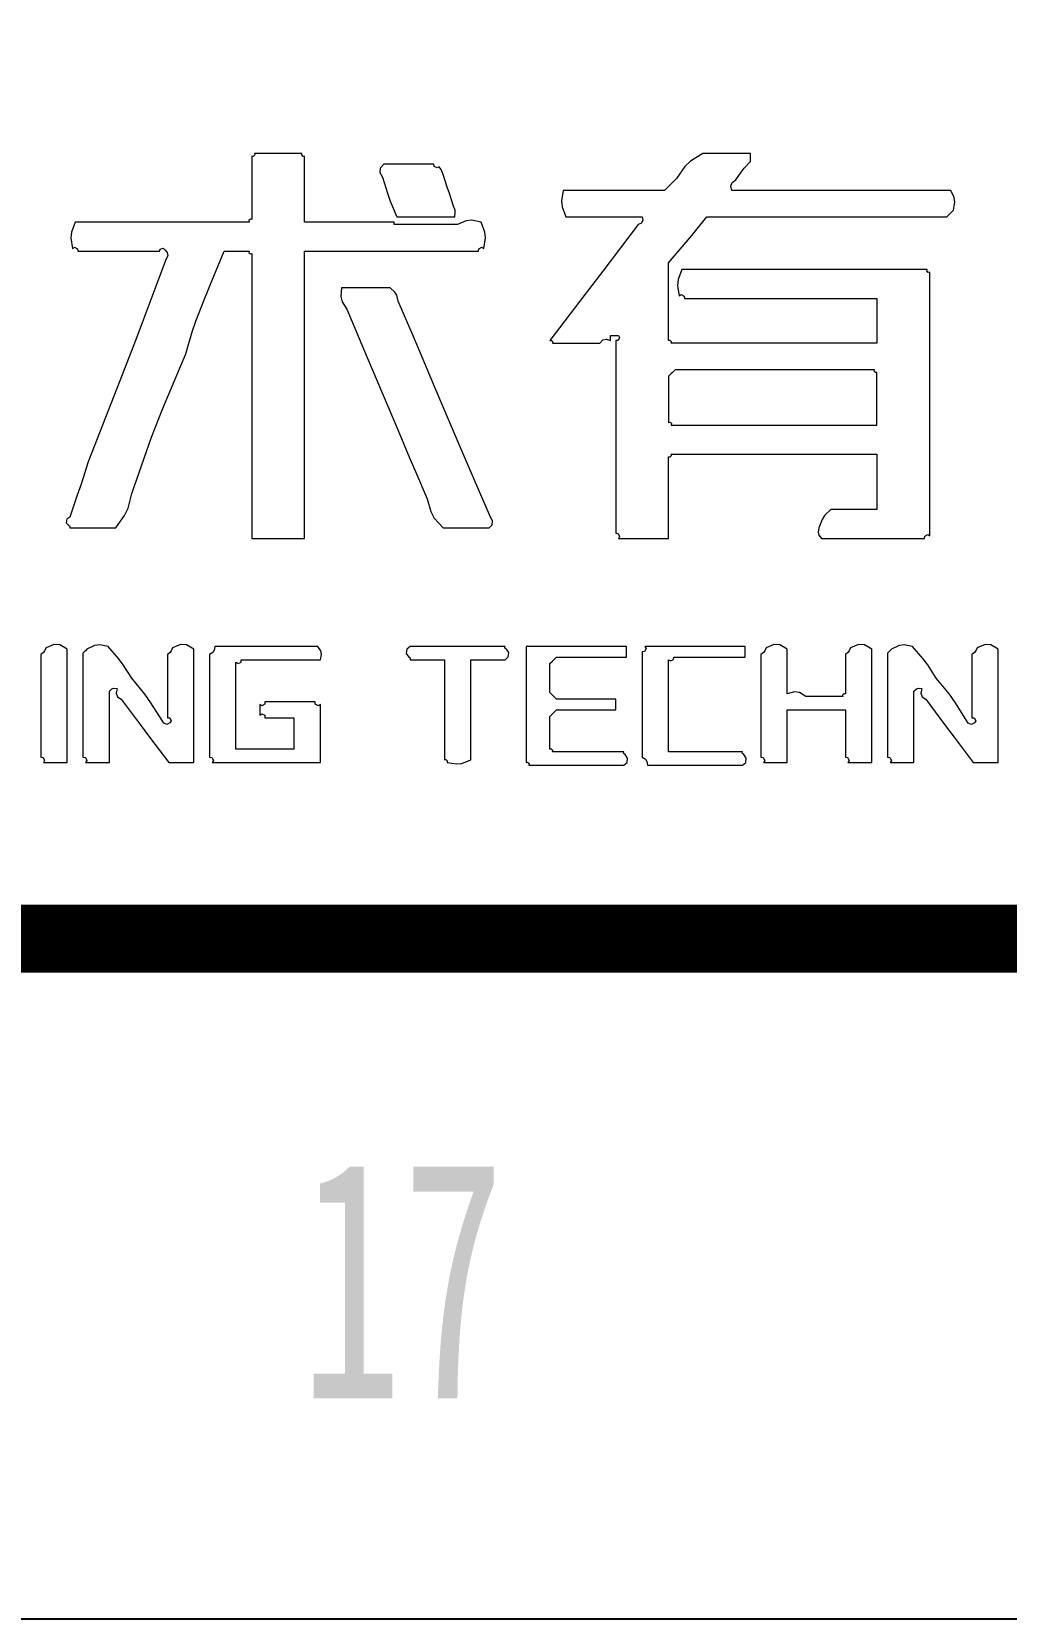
# Model space of a CAD drawing. Header units: millimetres. Extents: x -705761 to 1364679, y -410401 to 446404.
# Drawn here: x -481634 to -480203, y -64146 to -61813 of the extents above; entities that cross this region are included whole.
import ezdxf
from ezdxf.enums import TextEntityAlignment as Align

# ---------------------------------------------------------------- set-up
doc = ezdxf.new("R2010")
doc.units = ezdxf.units.MM
doc.layers.add('TK', color=7, linetype='Continuous')
doc.layers.add('模板-签名-公用', color=3, linetype='Continuous')
doc.layers.add('图框', color=7, linetype='Continuous', lineweight=13)
doc.styles.get("Standard").update_dxf_attribs({"font": 'arial.ttf'})
doc.styles.add('Style-仿宋_GB2312', font='')
doc.styles.add('宋体', font='', dxfattribs={"width": 0.7, "height": 2.5})
doc.styles.add('宋体_1', font='', dxfattribs={"width": 0.7, "height": 2.386364})
doc.styles.get('Style-仿宋_GB2312').set_extended_font_data('仿宋_GB2312')
doc.styles.get('宋体').set_extended_font_data('SimSun')
doc.styles.get('宋体_1').set_extended_font_data('SimSun')

# ---------------------------------------------------------------- blocks, each defined once
blk = doc.blocks.new('BSIET_通用图框_A2+0.5_1')
at = {"layer": '图框', "color": 7, "lineweight": 25}
blk.add_line((-10, 10), (-370, 10), dxfattribs=at)
at = {"layer": '图框', "color": 7, "lineweight": 25, "flags": 128}
blk.add_lwpolyline([(0, 0), (-891, 0), (-891, 420), (0, 420), (0, 0)], close=True, dxfattribs=at)
at = {"layer": '图框', "const_width": 1}
blk.add_lwpolyline([(-866, 410), (-10, 410), (-10, 10), (-866, 10)], close=True, dxfattribs=at)
at = {"layer": 'TK', "lineweight": 25, "style": '宋体', "width": 0.7, "flags": 3}
for tag, p in [('LZHQ_N会签10_T6_H6', (-878.235, 93.875)), ('LZHQ_N会签9_T6_H6', (-878.357, 85.875)), ('LZHQ_N会签8_T6_H6', (-878.235, 77.875)), ('LZHQ_N会签7_T6_H6', (-878.357, 69.875)), ('LZHQ_N会签6_T6_H6', (-878.253, 61.875)), ('LZHQ_N会签5_T6_H6', (-878.253, 53.875)), ('LZHQ_N会签4_T6_H6', (-878.253, 45.875)), ('LZHQ_N会签3_T6_H6', (-878.253, 37.875)), ('LZHQ_N会签2_T6_H6', (-878.253, 29.875)), ('LZHQ_N会签1_T6_H6', (-878.253, 21.875))]:
    blk.add_attdef(tag, text='', height=2.5, dxfattribs=at).set_placement(p, align=Align.MIDDLE)
at = {"layer": '图框', "color": 7, "lineweight": 25, "style": 'Style-仿宋_GB2312', "width": 0.628572}
blk.add_text('17', height=3.5, dxfattribs=at).set_placement((-74.002, 4.998), align=Align.MIDDLE_CENTER)
at = {"layer": '模板-签名-公用', "lineweight": 25, "style": '宋体', "width": 0.7}
blk.add_attdef('LZTQINS', text='', height=2, dxfattribs=at).set_placement((-10, 10), align=Align.MIDDLE)
at = {"layer": '模板-签名-公用', "lineweight": 25, "style": '宋体', "width": 0.7, "flags": 3}
blk.add_attdef('LZFRAME', (-45.909, 7.064), '', height=3, dxfattribs=at)
blk = doc.blocks.new('BSIET_通用_A2(2024)_1')
at = {"color": 7, "linetype": 'Continuous', "lineweight": 0}
for p, q in [((-66.189, 11.493), (-66.211, 11.497)), ((-66.211, 11.497), (-66.211, 11.125)), ((-66.168, 11.514), (-66.189, 11.493)), ((-65.893, 11.535), (-66.172, 11.535)), ((-66.172, 11.535), (-66.168, 11.514)), ((-65.754, 11.535), (-65.893, 11.535)), ((-65.475, 11.535), (-65.754, 11.535)), ((-65.478, 11.514), (-65.475, 11.535)), ((-65.458, 11.493), (-65.478, 11.514)), ((-65.436, 11.497), (-65.458, 11.493)), ((-65.436, 11.11), (-65.436, 11.497)), ((-59.587, 11.535), (-59.769, 11.424)), ((-59.308, 11.535), (-59.587, 11.535)), ((-59.169, 11.535), (-59.308, 11.535)), ((-58.89, 11.535), (-59.169, 11.535)), ((-58.89, 11.489), (-58.89, 11.535)), ((-58.89, 11.466), (-58.89, 11.489)), ((-58.89, 11.419), (-58.89, 11.466)), ((-64.324, 11.321), (-64.33, 11.255)), ((-64.33, 11.255), (-64.293, 11.187)), ((-64.274, 11.381), (-64.324, 11.321)), ((-63.98, 11.381), (-64.274, 11.381)), ((-63.832, 11.381), (-63.98, 11.381)), ((-63.538, 11.381), (-63.832, 11.381)), ((-63.534, 11.346), (-63.538, 11.381)), ((-63.49, 11.324), (-63.534, 11.346)), ((-63.46, 11.342), (-63.49, 11.324)), ((-63.431, 11.299), (-63.46, 11.342)), ((-63.418, 11.275), (-63.431, 11.299)), ((-63.402, 11.226), (-63.418, 11.275)), ((-63.341, 11.04), (-63.402, 11.226)), ((-59.854, 11.344), (-59.974, 11.168)), ((-59.769, 11.424), (-59.854, 11.344)), ((-59.103, 11.148), (-59.026, 11.263)), ((-59.026, 11.263), (-58.983, 11.318)), ((-58.983, 11.318), (-58.89, 11.419)), ((-66.211, 11.125), (-66.211, 10.939)), ((-65.436, 10.916), (-65.436, 11.11)), ((-64.293, 11.187), (-64.219, 10.951)), ((-63.309, 10.947), (-63.341, 11.04)), ((-61.64, 10.993), (-61.662, 10.839)), ((-61.044, 10.993), (-61.64, 10.993)), ((-60.745, 10.993), (-61.044, 10.993)), ((-60.149, 10.993), (-60.745, 10.993)), ((-60.079, 11.063), (-60.149, 10.993)), ((-60.044, 11.098), (-60.079, 11.063)), ((-59.974, 11.168), (-60.044, 11.098)), ((-59.177, 11.057), (-59.157, 11.11)), ((-59.161, 10.993), (-59.177, 11.057)), ((-57.875, 10.993), (-59.161, 10.993)), ((-59.157, 11.11), (-59.103, 11.148)), ((-57.232, 10.993), (-57.875, 10.993)), ((-55.946, 10.993), (-57.232, 10.993)), ((-55.897, 10.887), (-55.946, 10.993)), ((-66.211, 10.939), (-66.211, 10.567)), ((-65.436, 10.529), (-65.436, 10.916)), ((-64.219, 10.951), (-64.177, 10.834)), ((-64.177, 10.834), (-64.08, 10.606)), ((-63.248, 10.761), (-63.309, 10.947)), ((-63.226, 10.702), (-63.248, 10.761)), ((-61.662, 10.839), (-61.654, 10.753)), ((-61.654, 10.753), (-61.601, 10.606)), ((-55.907, 10.703), (-55.888, 10.818)), ((-55.888, 10.818), (-55.897, 10.887)), ((-68.806, 10.529), (-68.858, 10.382)), ((-67.784, 10.529), (-68.806, 10.529)), ((-67.272, 10.529), (-67.784, 10.529)), ((-66.249, 10.529), (-67.272, 10.529)), ((-66.232, 10.571), (-66.253, 10.55)), ((-66.253, 10.55), (-66.249, 10.529)), ((-66.211, 10.567), (-66.232, 10.571)), ((-64.909, 10.529), (-65.436, 10.529)), ((-64.646, 10.529), (-64.909, 10.529)), ((-64.119, 10.529), (-64.646, 10.529)), ((-64.119, 10.513), (-64.119, 10.529)), ((-64.119, 10.505), (-64.119, 10.513)), ((-64.119, 10.49), (-64.119, 10.505)), ((-64.08, 10.606), (-63.739, 10.606)), ((-63.739, 10.606), (-63.569, 10.606)), ((-63.569, 10.606), (-63.228, 10.606)), ((-63.228, 10.606), (-63.222, 10.668)), ((-63.222, 10.668), (-63.226, 10.702)), ((-63.061, 10.547), (-63.189, 10.49)), ((-62.978, 10.556), (-63.061, 10.547)), ((-62.841, 10.529), (-62.978, 10.556)), ((-62.788, 10.382), (-62.841, 10.529)), ((-61.601, 10.606), (-61.152, 10.606)), ((-61.152, 10.606), (-60.927, 10.606)), ((-60.927, 10.606), (-60.478, 10.606)), ((-60.49, 10.514), (-60.536, 10.49)), ((-60.469, 10.555), (-60.49, 10.514)), ((-60.478, 10.606), (-60.469, 10.555)), ((-59.751, 10.333), (-59.529, 10.606)), ((-59.529, 10.606), (-58.119, 10.606)), ((-58.119, 10.606), (-57.414, 10.606)), ((-57.414, 10.606), (-56.004, 10.606)), ((-56.004, 10.606), (-55.965, 10.645)), ((-55.965, 10.645), (-55.946, 10.664)), ((-55.946, 10.664), (-55.907, 10.703)), ((-68.858, 10.382), (-68.867, 10.295)), ((-68.867, 10.295), (-68.845, 10.141)), ((-63.747, 10.49), (-64.119, 10.49)), ((-63.561, 10.49), (-63.747, 10.49)), ((-63.189, 10.49), (-63.561, 10.49)), ((-62.802, 10.141), (-62.78, 10.295)), ((-62.78, 10.295), (-62.788, 10.382)), ((-60.536, 10.49), (-61.056, 9.809)), ((-59.864, 10.197), (-59.751, 10.333)), ((-68.845, 10.141), (-68.815, 10.159)), ((-68.815, 10.159), (-68.771, 10.137)), ((-68.771, 10.137), (-68.767, 10.102)), ((-68.767, 10.102), (-68.287, 10.102)), ((-68.287, 10.102), (-68.047, 10.102)), ((-68.047, 10.102), (-67.566, 10.102)), ((-67.566, 10.102), (-67.555, 10.132)), ((-67.555, 10.132), (-67.513, 10.143)), ((-67.513, 10.143), (-67.489, 10.122)), ((-67.489, 10.122), (-67.451, 10.083)), ((-67.444, 10.034), (-67.47, 9.986)), ((-67.451, 10.083), (-67.444, 10.034)), ((-66.734, 9.816), (-66.617, 10.102)), ((-66.617, 10.102), (-66.47, 10.102)), ((-66.47, 10.102), (-66.397, 10.102)), ((-66.397, 10.102), (-66.249, 10.102)), ((-66.249, 10.102), (-66.253, 10.081)), ((-66.253, 10.081), (-66.232, 10.06)), ((-66.232, 10.06), (-66.211, 10.064)), ((-66.211, 10.064), (-66.211, 8.39)), ((-65.436, 8.414), (-65.436, 10.102)), ((-65.436, 10.102), (-64.414, 10.102)), ((-64.414, 10.102), (-63.902, 10.102)), ((-63.902, 10.102), (-62.88, 10.102)), ((-62.88, 10.102), (-62.876, 10.137)), ((-62.876, 10.137), (-62.832, 10.159)), ((-62.832, 10.159), (-62.802, 10.141)), ((-60.09, 9.928), (-59.864, 10.197)), ((-67.47, 9.986), (-67.918, 8.79)), ((-66.792, 9.673), (-66.734, 9.816)), ((-61.056, 9.809), (-61.316, 9.468)), ((-60.09, 9.471), (-60.09, 9.928)), ((-59.897, 9.831), (-59.949, 9.685)), ((-58.456, 9.831), (-59.897, 9.831)), ((-57.735, 9.831), (-58.456, 9.831)), ((-56.295, 9.831), (-57.735, 9.831)), ((-56.298, 9.81), (-56.295, 9.831)), ((-56.277, 9.789), (-56.298, 9.81)), ((-66.908, 9.386), (-66.792, 9.673)), ((-59.949, 9.685), (-59.958, 9.598)), ((-59.958, 9.598), (-59.936, 9.444)), ((-56.256, 9.792), (-56.277, 9.789)), ((-56.256, 8.243), (-56.256, 9.792)), ((-67.03, 9.073), (-66.908, 9.386)), ((-64.894, 9.56), (-64.903, 9.433)), ((-64.903, 9.433), (-64.884, 9.358)), ((-64.607, 9.56), (-64.894, 9.56)), ((-64.884, 9.358), (-64.816, 9.25)), ((-64.464, 9.56), (-64.607, 9.56)), ((-64.177, 9.56), (-64.464, 9.56)), ((-64.11, 9.5), (-64.177, 9.56)), ((-64.082, 9.454), (-64.11, 9.5)), ((-64.061, 9.366), (-64.082, 9.454)), ((-63.842, 8.856), (-64.061, 9.366)), ((-61.316, 9.468), (-61.833, 8.786)), ((-60.09, 9.243), (-60.09, 9.471)), ((-59.936, 9.444), (-59.906, 9.462)), ((-59.906, 9.462), (-59.862, 9.44)), ((-59.862, 9.44), (-59.858, 9.405)), ((-59.858, 9.405), (-58.727, 9.405)), ((-58.727, 9.405), (-58.162, 9.405)), ((-58.162, 9.405), (-57.031, 9.405)), ((-57.031, 9.405), (-57.031, 9.142)), ((-64.816, 9.25), (-64.516, 8.537)), ((-60.09, 8.786), (-60.09, 9.243)), ((-57.031, 9.142), (-57.031, 9.01)), ((-67.179, 8.592), (-67.085, 8.914)), ((-67.085, 8.914), (-67.03, 9.073)), ((-57.031, 9.01), (-57.031, 8.747)), ((-67.918, 8.79), (-68.147, 8.193)), ((-63.733, 8.6), (-63.842, 8.856)), ((-61.833, 8.786), (-61.812, 8.789)), ((-61.812, 8.789), (-61.791, 8.768)), ((-61.791, 8.768), (-61.795, 8.747)), ((-61.795, 8.747), (-61.516, 8.747)), ((-61.516, 8.747), (-61.377, 8.747)), ((-61.377, 8.747), (-61.098, 8.747)), ((-61.098, 8.747), (-61.057, 8.796)), ((-61.057, 8.796), (-61.002, 8.81)), ((-61.002, 8.81), (-60.943, 8.786)), ((-60.943, 8.832), (-60.943, 8.863)), ((-60.943, 8.863), (-60.896, 8.863)), ((-60.943, 8.816), (-60.943, 8.832)), ((-60.943, 8.786), (-60.943, 8.816)), ((-60.896, 8.863), (-60.873, 8.863)), ((-60.873, 8.863), (-60.826, 8.863)), ((-60.831, 8.789), (-60.865, 8.786)), ((-60.865, 8.786), (-60.865, 7.654)), ((-60.809, 8.833), (-60.831, 8.789)), ((-60.826, 8.863), (-60.809, 8.833)), ((-60.069, 8.789), (-60.09, 8.786)), ((-60.048, 8.768), (-60.069, 8.789)), ((-60.052, 8.747), (-60.048, 8.768)), ((-58.843, 8.747), (-60.052, 8.747)), ((-58.239, 8.747), (-58.843, 8.747)), ((-57.031, 8.747), (-58.239, 8.747)), ((-67.521, 7.781), (-67.179, 8.592)), ((-65.436, 7.569), (-65.436, 8.414)), ((-64.516, 8.537), (-64.365, 8.18)), ((-63.518, 8.088), (-63.733, 8.6)), ((-68.147, 8.193), (-68.612, 7.004)), ((-66.211, 8.39), (-66.211, 7.554)), ((-64.365, 8.18), (-64.061, 7.468)), ((-60.052, 8.301), (-60.09, 8.262)), ((-60.09, 8.262), (-60.09, 7.991)), ((-60.032, 8.32), (-60.052, 8.301)), ((-59.994, 8.359), (-60.032, 8.32)), ((-58.824, 8.359), (-59.994, 8.359)), ((-58.239, 8.359), (-58.824, 8.359)), ((-57.069, 8.359), (-58.239, 8.359)), ((-57.073, 8.338), (-57.069, 8.359)), ((-57.052, 8.317), (-57.073, 8.338)), ((-57.031, 8.32), (-57.052, 8.317)), ((-57.031, 8.011), (-57.031, 8.32)), ((-56.256, 7.468), (-56.256, 8.243)), ((-63.195, 7.328), (-63.518, 8.088)), ((-60.09, 7.991), (-60.09, 7.856)), ((-57.031, 7.856), (-57.031, 8.011)), ((-67.681, 7.369), (-67.521, 7.781)), ((-60.09, 7.856), (-60.09, 7.585)), ((-57.031, 7.546), (-57.031, 7.856)), ((-66.211, 7.554), (-66.211, 5.88)), ((-65.436, 5.88), (-65.436, 7.569)), ((-64.061, 7.468), (-63.893, 7.065)), ((-60.865, 7.654), (-60.865, 7.089)), ((-60.09, 7.585), (-60.069, 7.588)), ((-60.069, 7.588), (-60.048, 7.568)), ((-60.048, 7.568), (-60.052, 7.546)), ((-60.052, 7.546), (-58.843, 7.546)), ((-58.843, 7.546), (-58.239, 7.546)), ((-58.239, 7.546), (-57.031, 7.546)), ((-56.256, 5.919), (-56.256, 7.468)), ((-67.973, 6.539), (-67.681, 7.369)), ((-63.032, 6.949), (-63.195, 7.328)), ((-68.612, 7.004), (-68.718, 6.678)), ((-63.893, 7.065), (-63.807, 6.863)), ((-60.865, 7.089), (-60.865, 5.958)), ((-60.09, 6.601), (-60.09, 7.081)), ((-60.09, 7.081), (-60.069, 7.077)), ((-60.069, 7.077), (-60.048, 7.098)), ((-60.048, 7.098), (-60.052, 7.12)), ((-60.052, 7.12), (-58.843, 7.12)), ((-58.843, 7.12), (-58.239, 7.12)), ((-58.239, 7.12), (-57.031, 7.12)), ((-57.031, 7.12), (-57.031, 6.795)), ((-63.807, 6.863), (-63.635, 6.461)), ((-62.705, 6.19), (-63.032, 6.949)), ((-57.031, 6.795), (-57.031, 6.632)), ((-68.718, 6.678), (-68.773, 6.515)), ((-68.028, 6.324), (-67.973, 6.539)), ((-60.09, 6.361), (-60.09, 6.601)), ((-57.031, 6.632), (-57.031, 6.307)), ((-68.773, 6.515), (-68.884, 6.19)), ((-68.078, 6.216), (-68.028, 6.324)), ((-63.635, 6.461), (-63.583, 6.275)), ((-60.09, 5.88), (-60.09, 6.361)), ((-57.708, 6.307), (-57.799, 6.215)), ((-57.437, 6.307), (-57.708, 6.307)), ((-57.302, 6.307), (-57.437, 6.307)), ((-57.031, 6.307), (-57.302, 6.307)), ((-68.925, 6.168), (-68.935, 6.109)), ((-68.935, 6.109), (-68.903, 6.074)), ((-68.884, 6.19), (-68.925, 6.168)), ((-68.903, 6.074), (-68.888, 6.066)), ((-68.888, 6.066), (-68.881, 6.052)), ((-68.206, 6.035), (-68.078, 6.216)), ((-63.583, 6.275), (-63.531, 6.18)), ((-63.531, 6.18), (-63.402, 6.035)), ((-62.724, 6.035), (-62.682, 6.081)), ((-62.675, 6.136), (-62.705, 6.19)), ((-62.682, 6.081), (-62.675, 6.136)), ((-57.837, 6.156), (-57.883, 6.035)), ((-57.799, 6.215), (-57.837, 6.156)), ((-68.881, 6.052), (-68.884, 6.035)), ((-68.884, 6.035), (-68.612, 6.035)), ((-68.612, 6.035), (-68.476, 6.035)), ((-68.476, 6.035), (-68.206, 6.035)), ((-66.211, 5.88), (-65.901, 5.88)), ((-65.901, 5.88), (-65.746, 5.88)), ((-65.746, 5.88), (-65.436, 5.88)), ((-63.402, 6.035), (-63.131, 6.035)), ((-63.131, 6.035), (-62.996, 6.035)), ((-62.996, 6.035), (-62.724, 6.035)), ((-60.865, 5.958), (-60.831, 5.954)), ((-60.831, 5.954), (-60.809, 5.91)), ((-60.809, 5.91), (-60.826, 5.88)), ((-60.826, 5.88), (-60.532, 5.88)), ((-60.532, 5.88), (-60.385, 5.88)), ((-60.385, 5.88), (-60.09, 5.88)), ((-57.883, 6.035), (-57.895, 5.973)), ((-57.895, 5.973), (-57.884, 5.93)), ((-57.884, 5.93), (-57.844, 5.88)), ((-57.844, 5.88), (-57.24, 5.88)), ((-57.24, 5.88), (-56.938, 5.88)), ((-56.938, 5.88), (-56.333, 5.88)), ((-56.333, 5.88), (-56.33, 5.915)), ((-56.33, 5.915), (-56.285, 5.937)), ((-56.285, 5.937), (-56.256, 5.919)), ((-69.27, 4.206), (-69.309, 4.176)), ((-69.253, 4.228), (-69.27, 4.206)), ((-69.232, 4.273), (-69.253, 4.228)), ((-69.117, 4.32), (-69.232, 4.273)), ((-69.03, 4.315), (-69.117, 4.32)), ((-68.922, 4.253), (-69.03, 4.315)), ((-68.922, 3.587), (-68.922, 4.253)), ((-68.666, 4.219), (-68.69, 4.195)), ((-68.655, 4.23), (-68.666, 4.219)), ((-68.632, 4.253), (-68.655, 4.23)), ((-68.518, 4.306), (-68.632, 4.253)), ((-68.444, 4.315), (-68.518, 4.306)), ((-68.322, 4.292), (-68.444, 4.315)), ((-68.169, 4.117), (-68.322, 4.292)), ((-67.411, 4.206), (-67.45, 4.176)), ((-67.393, 4.228), (-67.411, 4.206)), ((-67.373, 4.273), (-67.393, 4.228)), ((-67.258, 4.32), (-67.373, 4.273)), ((-67.171, 4.315), (-67.258, 4.32)), ((-67.063, 4.253), (-67.171, 4.315)), ((-67.063, 3.587), (-67.063, 4.253)), ((-66.783, 4.205), (-66.83, 4.176)), ((-66.761, 4.237), (-66.783, 4.205)), ((-66.753, 4.292), (-66.761, 4.237)), ((-66.149, 4.292), (-66.753, 4.292)), ((-65.847, 4.292), (-66.149, 4.292)), ((-65.242, 4.292), (-65.847, 4.292)), ((-65.196, 4.228), (-65.242, 4.292)), ((-65.186, 4.175), (-65.196, 4.228)), ((-63.934, 4.252), (-63.942, 4.188)), ((-63.887, 4.292), (-63.934, 4.252)), ((-63.329, 4.292), (-63.887, 4.292)), ((-63.05, 4.292), (-63.329, 4.292)), ((-62.492, 4.292), (-63.05, 4.292)), ((-62.494, 4.275), (-62.492, 4.292)), ((-62.488, 4.262), (-62.494, 4.275)), ((-62.473, 4.253), (-62.488, 4.262)), ((-62.436, 4.203), (-62.473, 4.253)), ((-62.445, 4.139), (-62.436, 4.203)), ((-61.593, 4.292), (-62.182, 4.292)), ((-62.182, 4.292), (-62.182, 3.61)), ((-61.299, 4.292), (-61.593, 4.292)), ((-60.71, 4.292), (-61.299, 4.292)), ((-60.71, 4.23), (-60.71, 4.292)), ((-60.71, 4.199), (-60.71, 4.23)), ((-60.71, 4.137), (-60.71, 4.199)), ((-60.444, 4.218), (-60.478, 4.215)), ((-60.478, 4.215), (-60.478, 3.595)), ((-60.422, 4.263), (-60.444, 4.218)), ((-59.85, 4.292), (-60.439, 4.292)), ((-60.439, 4.292), (-60.422, 4.263)), ((-59.556, 4.292), (-59.85, 4.292)), ((-58.967, 4.292), (-59.556, 4.292)), ((-58.967, 4.23), (-58.967, 4.292)), ((-58.967, 4.199), (-58.967, 4.23)), ((-58.967, 4.137), (-58.967, 4.199)), ((-58.695, 4.206), (-58.735, 4.176)), ((-58.678, 4.228), (-58.695, 4.206)), ((-58.657, 4.273), (-58.678, 4.228)), ((-58.543, 4.32), (-58.657, 4.273)), ((-58.456, 4.315), (-58.543, 4.32)), ((-58.347, 4.253), (-58.456, 4.315)), ((-58.347, 3.99), (-58.347, 4.253)), ((-57.456, 4.206), (-57.495, 4.176)), ((-57.439, 4.228), (-57.456, 4.206)), ((-57.418, 4.273), (-57.439, 4.228)), ((-57.303, 4.32), (-57.418, 4.273)), ((-57.216, 4.315), (-57.303, 4.32)), ((-57.108, 4.253), (-57.216, 4.315)), ((-57.108, 3.587), (-57.108, 4.253)), ((-56.852, 4.219), (-56.875, 4.195)), ((-56.841, 4.23), (-56.852, 4.219)), ((-56.817, 4.253), (-56.841, 4.23)), ((-56.704, 4.306), (-56.817, 4.253)), ((-56.63, 4.315), (-56.704, 4.306)), ((-56.508, 4.292), (-56.63, 4.315)), ((-56.355, 4.117), (-56.508, 4.292)), ((-55.597, 4.206), (-55.636, 4.176)), ((-55.58, 4.228), (-55.597, 4.206)), ((-55.559, 4.273), (-55.58, 4.228)), ((-55.444, 4.32), (-55.559, 4.273)), ((-55.357, 4.315), (-55.444, 4.32)), ((-55.249, 4.253), (-55.357, 4.315)), ((-55.249, 3.587), (-55.249, 4.253)), ((-69.309, 4.176), (-69.309, 3.572)), ((-68.69, 4.195), (-68.69, 3.583)), ((-68.098, 4.023), (-68.169, 4.117)), ((-67.973, 3.827), (-68.098, 4.023)), ((-67.45, 4.176), (-67.45, 3.804)), ((-66.83, 4.176), (-66.83, 3.572)), ((-66.443, 3.549), (-66.443, 4.06)), ((-66.443, 4.06), (-66.413, 4.042)), ((-66.413, 4.042), (-66.369, 4.064)), ((-66.369, 4.064), (-66.366, 4.098)), ((-66.366, 4.098), (-65.901, 4.098)), ((-65.901, 4.098), (-65.669, 4.098)), ((-65.669, 4.098), (-65.203, 4.098)), ((-65.203, 4.098), (-65.186, 4.175)), ((-63.942, 4.188), (-63.906, 4.137)), ((-63.906, 4.137), (-63.891, 4.129)), ((-63.891, 4.129), (-63.884, 4.116)), ((-63.884, 4.116), (-63.887, 4.098)), ((-63.887, 4.098), (-63.685, 4.098)), ((-63.685, 4.098), (-63.584, 4.098)), ((-63.584, 4.098), (-63.383, 4.098)), ((-63.383, 4.098), (-63.383, 3.51)), ((-62.996, 3.51), (-62.996, 4.098)), ((-62.996, 4.098), (-62.794, 4.098)), ((-62.794, 4.098), (-62.693, 4.098)), ((-62.693, 4.098), (-62.492, 4.098)), ((-62.492, 4.098), (-62.445, 4.139)), ((-61.833, 4.04), (-61.795, 4.079)), ((-61.833, 3.87), (-61.833, 4.04)), ((-61.795, 4.079), (-61.775, 4.098)), ((-61.775, 4.098), (-61.737, 4.137)), ((-61.737, 4.137), (-61.326, 4.137)), ((-61.326, 4.137), (-61.121, 4.137)), ((-61.121, 4.137), (-60.71, 4.137)), ((-60.09, 3.556), (-60.09, 4.098)), ((-60.09, 4.098), (-60.061, 4.081)), ((-60.061, 4.081), (-60.017, 4.103)), ((-60.017, 4.103), (-60.013, 4.137)), ((-60.013, 4.137), (-59.595, 4.137)), ((-59.595, 4.137), (-59.386, 4.137)), ((-59.386, 4.137), (-58.967, 4.137)), ((-58.735, 4.176), (-58.735, 3.572)), ((-58.347, 3.858), (-58.347, 3.99)), ((-57.495, 4.176), (-57.495, 3.944)), ((-56.875, 4.195), (-56.875, 3.583)), ((-56.284, 4.023), (-56.355, 4.117)), ((-56.159, 3.827), (-56.284, 4.023)), ((-55.636, 4.176), (-55.636, 3.804)), ((-67.78, 3.591), (-67.973, 3.827)), ((-67.45, 3.804), (-67.45, 3.618)), ((-61.833, 3.785), (-61.833, 3.87)), ((-61.833, 3.614), (-61.833, 3.785)), ((-58.347, 3.595), (-58.347, 3.858)), ((-57.495, 3.944), (-57.495, 3.827)), ((-57.495, 3.827), (-57.495, 3.595)), ((-55.966, 3.591), (-56.159, 3.827)), ((-55.636, 3.804), (-55.636, 3.618)), ((-69.309, 3.572), (-69.309, 3.27)), ((-68.922, 3.254), (-68.922, 3.587)), ((-68.69, 3.583), (-68.69, 3.277)), ((-68.302, 3.634), (-68.267, 3.668)), ((-68.302, 3.215), (-68.302, 3.634)), ((-68.267, 3.668), (-68.235, 3.678)), ((-68.235, 3.678), (-68.186, 3.673)), ((-68.186, 3.673), (-68.203, 3.608)), ((-68.203, 3.608), (-68.182, 3.555)), ((-68.182, 3.555), (-68.128, 3.517)), ((-68.128, 3.517), (-67.852, 3.144)), ((-67.691, 3.466), (-67.78, 3.591)), ((-67.45, 3.618), (-67.45, 3.246)), ((-67.063, 3.254), (-67.063, 3.587)), ((-66.83, 3.572), (-66.83, 3.27)), ((-66.443, 3.293), (-66.443, 3.549)), ((-63.383, 3.51), (-63.383, 3.215)), ((-62.996, 3.215), (-62.996, 3.51)), ((-62.182, 3.61), (-62.182, 3.27)), ((-61.795, 3.576), (-61.833, 3.614)), ((-61.775, 3.556), (-61.795, 3.576)), ((-61.737, 3.517), (-61.775, 3.556)), ((-61.388, 3.517), (-61.737, 3.517)), ((-61.214, 3.517), (-61.388, 3.517)), ((-60.865, 3.517), (-61.214, 3.517)), ((-60.865, 3.455), (-60.865, 3.517)), ((-60.478, 3.595), (-60.478, 3.285)), ((-60.09, 3.285), (-60.09, 3.556)), ((-58.735, 3.572), (-58.735, 3.27)), ((-58.243, 3.627), (-58.347, 3.595)), ((-58.168, 3.616), (-58.243, 3.627)), ((-58.077, 3.556), (-58.168, 3.616)), ((-57.859, 3.556), (-58.077, 3.556)), ((-57.751, 3.556), (-57.859, 3.556)), ((-57.534, 3.556), (-57.751, 3.556)), ((-57.517, 3.598), (-57.538, 3.578)), ((-57.538, 3.578), (-57.534, 3.556)), ((-57.495, 3.595), (-57.517, 3.598)), ((-57.108, 3.254), (-57.108, 3.587)), ((-56.875, 3.583), (-56.875, 3.277)), ((-56.488, 3.634), (-56.452, 3.668)), ((-56.488, 3.215), (-56.488, 3.634)), ((-56.452, 3.668), (-56.421, 3.678)), ((-56.421, 3.678), (-56.372, 3.673)), ((-56.372, 3.673), (-56.388, 3.608)), ((-56.388, 3.608), (-56.368, 3.555)), ((-56.368, 3.555), (-56.314, 3.517)), ((-56.314, 3.517), (-56.038, 3.144)), ((-55.877, 3.466), (-55.966, 3.591)), ((-55.636, 3.618), (-55.636, 3.246)), ((-55.249, 3.254), (-55.249, 3.587)), ((-69.309, 3.27), (-69.309, 2.665)), ((-68.69, 3.277), (-68.69, 2.665)), ((-67.528, 3.207), (-67.691, 3.466)), ((-66.83, 3.27), (-66.83, 2.665)), ((-66.443, 2.782), (-66.443, 3.293)), ((-66.065, 3.422), (-66.094, 3.44)), ((-66.094, 3.44), (-66.094, 3.378)), ((-66.094, 3.378), (-66.094, 3.347)), ((-66.094, 3.347), (-66.094, 3.285)), ((-66.094, 3.285), (-66.065, 3.303)), ((-66.021, 3.444), (-66.065, 3.422)), ((-66.065, 3.303), (-66.021, 3.281)), ((-66.017, 3.479), (-66.021, 3.444)), ((-66.021, 3.281), (-66.017, 3.246)), ((-65.723, 3.479), (-66.017, 3.479)), ((-65.575, 3.479), (-65.723, 3.479)), ((-65.281, 3.479), (-65.575, 3.479)), ((-65.278, 3.444), (-65.281, 3.479)), ((-65.233, 3.422), (-65.278, 3.444)), ((-65.203, 3.44), (-65.233, 3.422)), ((-65.203, 3.099), (-65.203, 3.44)), ((-62.182, 3.27), (-62.182, 2.588)), ((-61.833, 3.266), (-61.795, 3.304)), ((-61.833, 3.072), (-61.833, 3.266)), ((-61.795, 3.304), (-61.775, 3.324)), ((-61.775, 3.324), (-61.737, 3.362)), ((-61.737, 3.362), (-61.388, 3.362)), ((-61.388, 3.362), (-61.214, 3.362)), ((-61.214, 3.362), (-60.865, 3.362)), ((-60.865, 3.425), (-60.865, 3.455)), ((-60.865, 3.362), (-60.865, 3.425)), ((-60.478, 3.285), (-60.478, 2.665)), ((-60.09, 2.743), (-60.09, 3.285)), ((-58.735, 3.27), (-58.735, 2.665)), ((-58.347, 3.053), (-58.347, 3.362)), ((-58.347, 3.362), (-58.007, 3.362)), ((-58.007, 3.362), (-57.836, 3.362)), ((-57.836, 3.362), (-57.495, 3.362)), ((-57.495, 3.362), (-57.495, 3.083)), ((-56.875, 3.277), (-56.875, 2.665)), ((-55.714, 3.207), (-55.877, 3.466)), ((-68.922, 2.588), (-68.922, 3.254)), ((-68.302, 3.006), (-68.302, 3.215)), ((-67.852, 3.144), (-67.712, 2.958)), ((-67.504, 3.164), (-67.528, 3.207)), ((-67.456, 3.148), (-67.504, 3.164)), ((-67.412, 3.169), (-67.456, 3.148)), ((-67.45, 3.246), (-67.416, 3.243)), ((-67.416, 3.243), (-67.394, 3.199)), ((-67.394, 3.199), (-67.412, 3.169)), ((-67.063, 2.588), (-67.063, 3.254)), ((-66.017, 3.246), (-65.847, 3.246)), ((-65.847, 3.246), (-65.761, 3.246)), ((-65.761, 3.246), (-65.591, 3.246)), ((-65.591, 3.246), (-65.591, 3.061)), ((-65.591, 3.061), (-65.591, 2.967)), ((-65.203, 2.929), (-65.203, 3.099)), ((-63.383, 3.215), (-63.383, 2.627)), ((-62.996, 2.627), (-62.996, 3.215)), ((-61.833, 2.975), (-61.833, 3.072)), ((-58.347, 2.898), (-58.347, 3.053)), ((-57.495, 3.083), (-57.495, 2.944)), ((-57.108, 2.588), (-57.108, 3.254)), ((-56.488, 3.006), (-56.488, 3.215)), ((-56.038, 3.144), (-55.898, 2.958)), ((-55.69, 3.164), (-55.714, 3.207)), ((-55.642, 3.148), (-55.69, 3.164)), ((-55.598, 3.169), (-55.642, 3.148)), ((-55.636, 3.246), (-55.602, 3.243)), ((-55.602, 3.243), (-55.58, 3.199)), ((-55.58, 3.199), (-55.598, 3.169)), ((-55.249, 2.588), (-55.249, 3.254)), ((-68.302, 2.588), (-68.302, 3.006)), ((-67.712, 2.958), (-67.431, 2.588)), ((-65.591, 2.967), (-65.591, 2.782)), ((-65.203, 2.588), (-65.203, 2.929)), ((-61.833, 2.782), (-61.833, 2.975)), ((-58.347, 2.588), (-58.347, 2.898)), ((-57.495, 2.944), (-57.495, 2.665)), ((-56.488, 2.588), (-56.488, 3.006)), ((-55.898, 2.958), (-55.617, 2.588)), ((-69.309, 2.665), (-69.275, 2.662)), ((-69.275, 2.662), (-69.253, 2.618)), ((-69.253, 2.618), (-69.271, 2.588)), ((-69.271, 2.588), (-69.131, 2.588)), ((-69.131, 2.588), (-69.061, 2.588)), ((-69.061, 2.588), (-68.922, 2.588)), ((-68.69, 2.665), (-68.655, 2.662)), ((-68.655, 2.662), (-68.633, 2.618)), ((-68.633, 2.618), (-68.651, 2.588)), ((-68.651, 2.588), (-68.512, 2.588)), ((-68.512, 2.588), (-68.442, 2.588)), ((-68.442, 2.588), (-68.302, 2.588)), ((-67.431, 2.588), (-67.284, 2.588)), ((-67.284, 2.588), (-67.21, 2.588)), ((-67.21, 2.588), (-67.063, 2.588)), ((-66.83, 2.665), (-66.796, 2.662)), ((-66.796, 2.662), (-66.774, 2.618)), ((-66.774, 2.618), (-66.791, 2.588)), ((-66.791, 2.588), (-66.157, 2.588)), ((-66.102, 2.782), (-66.443, 2.782)), ((-66.157, 2.588), (-65.839, 2.588)), ((-65.932, 2.782), (-66.102, 2.782)), ((-65.591, 2.782), (-65.932, 2.782)), ((-65.839, 2.588), (-65.203, 2.588)), ((-63.383, 2.627), (-63.362, 2.63)), ((-63.362, 2.63), (-63.341, 2.61)), ((-63.341, 2.61), (-63.344, 2.588)), ((-63.344, 2.588), (-63.206, 2.566)), ((-63.206, 2.566), (-63.126, 2.574)), ((-63.126, 2.574), (-62.996, 2.627)), ((-62.182, 2.588), (-62.161, 2.591)), ((-62.161, 2.591), (-62.14, 2.571)), ((-62.14, 2.571), (-62.144, 2.549)), ((-61.812, 2.785), (-61.833, 2.782)), ((-61.791, 2.764), (-61.812, 2.785)), ((-61.795, 2.743), (-61.791, 2.764)), ((-61.377, 2.743), (-61.795, 2.743)), ((-61.168, 2.743), (-61.377, 2.743)), ((-60.749, 2.743), (-61.168, 2.743)), ((-60.751, 2.726), (-60.749, 2.743)), ((-60.745, 2.713), (-60.751, 2.726)), ((-60.749, 2.549), (-60.701, 2.589)), ((-60.73, 2.704), (-60.745, 2.713)), ((-60.693, 2.653), (-60.73, 2.704)), ((-60.701, 2.589), (-60.693, 2.653)), ((-60.478, 2.665), (-60.43, 2.636)), ((-60.43, 2.636), (-60.409, 2.604)), ((-60.409, 2.604), (-60.401, 2.549)), ((-59.657, 2.743), (-60.09, 2.743)), ((-59.44, 2.743), (-59.657, 2.743)), ((-59.006, 2.743), (-59.44, 2.743)), ((-59.008, 2.726), (-59.006, 2.743)), ((-59.002, 2.713), (-59.008, 2.726)), ((-59.006, 2.549), (-58.958, 2.589)), ((-58.987, 2.704), (-59.002, 2.713)), ((-58.95, 2.653), (-58.987, 2.704)), ((-58.958, 2.589), (-58.95, 2.653)), ((-58.735, 2.665), (-58.7, 2.662)), ((-58.7, 2.662), (-58.678, 2.618)), ((-58.678, 2.618), (-58.696, 2.588)), ((-58.696, 2.588), (-58.557, 2.588)), ((-58.557, 2.588), (-58.487, 2.588)), ((-58.487, 2.588), (-58.347, 2.588)), ((-57.495, 2.665), (-57.461, 2.662)), ((-57.461, 2.662), (-57.439, 2.618)), ((-57.439, 2.618), (-57.457, 2.588)), ((-57.457, 2.588), (-57.317, 2.588)), ((-57.317, 2.588), (-57.247, 2.588)), ((-57.247, 2.588), (-57.108, 2.588)), ((-56.875, 2.665), (-56.841, 2.662)), ((-56.841, 2.662), (-56.819, 2.618)), ((-56.819, 2.618), (-56.837, 2.588)), ((-56.837, 2.588), (-56.698, 2.588)), ((-56.698, 2.588), (-56.628, 2.588)), ((-56.628, 2.588), (-56.488, 2.588)), ((-55.617, 2.588), (-55.47, 2.588)), ((-55.47, 2.588), (-55.396, 2.588)), ((-55.396, 2.588), (-55.249, 2.588)), ((-62.144, 2.549), (-61.586, 2.549)), ((-61.586, 2.549), (-61.307, 2.549)), ((-61.307, 2.549), (-60.749, 2.549)), ((-60.401, 2.549), (-59.843, 2.549)), ((-59.843, 2.549), (-59.564, 2.549)), ((-59.564, 2.549), (-59.006, 2.549))]:
    blk.add_line(p, q, dxfattribs=at)
at = {"layer": '图框', "const_width": 1}
blk.add_lwpolyline([(-406, 56), (0, 56), (0, 0), (-406, 0)], close=True, dxfattribs=at)
at = {"layer": '图框', "color": 7, "lineweight": 25, "style": 'Style-仿宋_GB2312', "width": 0.7}
for tag, height, p in [('质量', 3, (-191, 52.5)), ('材料', 3, (-191.292, 45.711)), ('比例', 3, (-191.218, 38.432)), ('总页数', 4, (-19.517, 35.142)), ('页码', 4, (-38.162, 35.008)), ('版本号', 2.5, (-6.095, 34.916)), ('出图日期', 3, (-191.218, 31.432)), ('专业', 3, (-190.774, 24.646)), ('图号', 4, (-24, 21)), ('设计阶段', 3, (-235.288, 17.582)), ('件号', 3, (-191.087, 17.308)), ('装配图号', 3, (-235.299, 10.794)), ('项目编号', 3, (-191.087, 10.308))]:
    blk.add_attdef(tag, text='', height=height, dxfattribs=at).set_placement(p, align=Align.MIDDLE)
at = {"layer": '图框', "lineweight": 25, "style": '宋体_1', "width": 0.7, "flags": 3}
for tag, height, p in [('N审定_T5', 2.5, (-245.932, 52.29)), ('N审核_T5', 2.5, (-245.932, 45.29)), ('LZCO_NCB-W67-H36-D10_T7', 3, (-366.076, 39.582)), ('N校对_T5', 2.5, (-245.932, 38.29)), ('N设计_T5', 2.5, (-245.932, 31.29)), ('N制图_T5', 2.5, (-245.932, 24.29))]:
    blk.add_attdef(tag, text='', height=height, dxfattribs=at).set_placement(p, align=Align.MIDDLE_CENTER)
for tag, p in [('N审定_T6_H12_MV0.5_W15', (-226.906, 51.507)), ('N审核_T6_H12_MV0.5_W15', (-226.906, 44.507)), ('N校对_T6_H12_MV0.5_W15', (-226.906, 37.507)), ('N设计_T6_H12_MV0.5_W15', (-226.906, 30.507)), ('N制图_T6_H12_MV0.5_W15', (-226.906, 23.507))]:
    blk.add_attdef(tag, text='', height=1.5, dxfattribs=at).set_placement(p, align=Align.CENTER)
at = {"layer": '图框', "color": 7, "lineweight": 25, "width": 0.7, "flags": 104}
for tag, p in [('项目名称', (-79.178, 49.101)), ('子项', (-111.074, 34.832)), ('图名', (-111, 21))]:
    blk.add_attdef(tag, text='', height=4, dxfattribs=at).set_placement(p, align=Align.MIDDLE_CENTER)
at = {"layer": '图框', "style": '宋体_1', "width": 0.7, "flags": 3}
blk.add_attdef('LZCO_NYLGD-W67-H36-D10_T7', text='', height=3, dxfattribs=at).set_placement((-459.689, 32.874), align=Align.MIDDLE_CENTER)
at = {"layer": '图框', "lineweight": 25, "style": '宋体', "width": 0.7, "flags": 3}
blk.add_attdef('LZBARCODE_T1', text='', height=3, dxfattribs=at).set_placement((-380.287, 3.027), align=Align.BOTTOM_RIGHT)

msp = doc.modelspace()

# ---------------------------------------------------------------- block references
at = {"layer": '图框', "lineweight": 40, "xscale": 100, "yscale": 100, "zscale": 100}
for name, p in [('BSIET_通用图框_A2+0.5_1', (-473689.82, -64145.78)), ('BSIET_通用_A2(2024)_1', (-474689.82, -63145.78))]:
    msp.add_blockref(name, p, dxfattribs=at)

doc.saveas('drawing.dxf')
